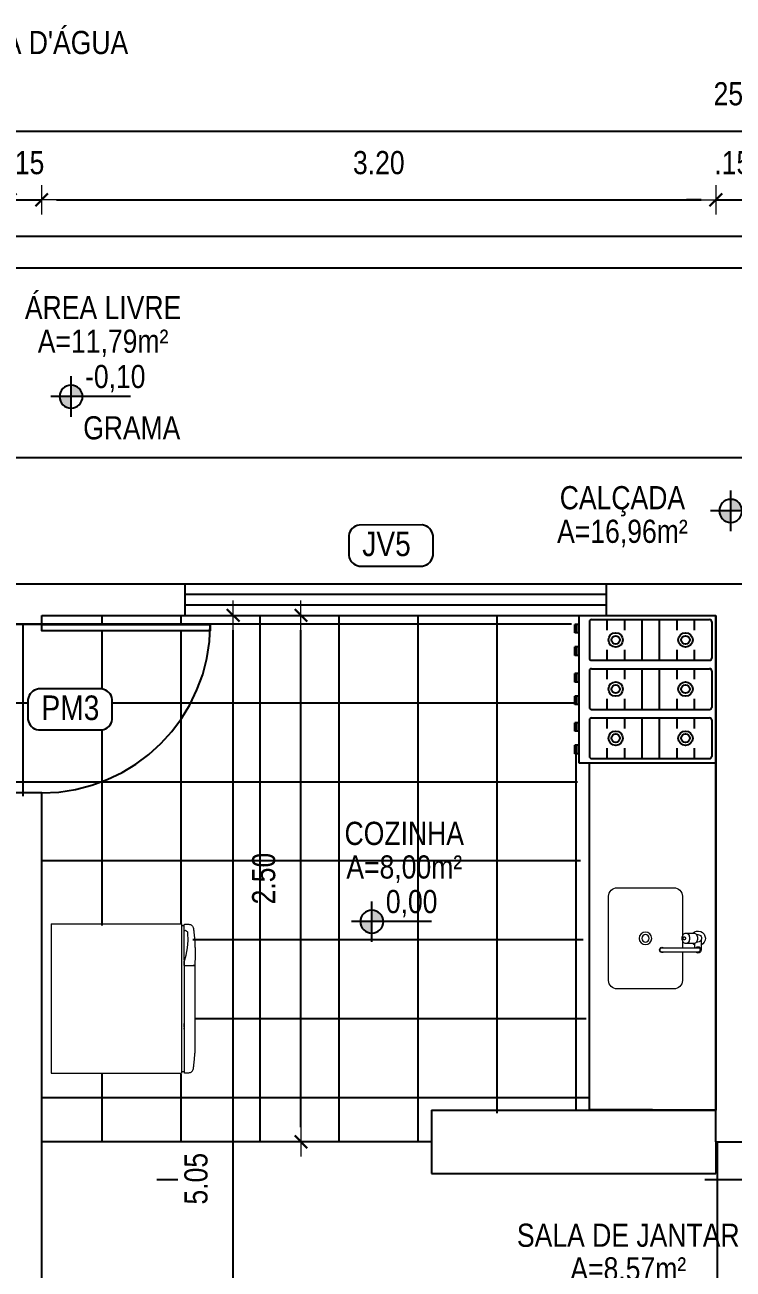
# Model space of a CAD drawing. Header units: millimetres. Extents: x -178 to 521, y -135 to 750.
# Drawn here: x -59.99 to -56.63, y 705.69 to 711.59 of the extents above; entities that cross this region are included whole.
import ezdxf
from ezdxf.enums import TextEntityAlignment as Align

# ---------------------------------------------------------------- set-up
doc = ezdxf.new("R2010")
doc.units = ezdxf.units.MM
doc.header["$LTSCALE"] = 20
doc.header["$MEASUREMENT"] = 0
doc.header["$PDSIZE"] = -5
for name, pattern in [('CONTINU', [0]), ('DASHDOT2', [0.5, 0.25, -0.125, 0, -0.125]), ('HIDDEN2', [0.1875, 0.125, -0.0625])]:
    doc.linetypes.add(name, pattern=pattern)
doc.layers.get('0').update_dxf_attribs({"linetype": 'CONTINUOUS'})
doc.layers.get('Defpoints').update_dxf_attribs({"linetype": 'CONTINUOUS'})
for name, color, linetype in [('a-pem-m', 6, 'CONTINUOUS'), ('AR-ALV', 5, 'CONTINUOUS'), ('COTA', 7, 'CONTINUOUS'), ('COZINHA', 6, 'CONTINUOUS'), ('DIVERSOS', 1, 'CONTINUOUS'), ('E-txt-g', 3, 'CONTINUOUS'), ('Layer1', 7, 'CONTINUOUS'), ('LAYER7', 4, 'CONTINUOUS')]:
    doc.layers.add(name, color=color, linetype=linetype)
for name, color, linetype, lineweight in [('E-Lay-9', 9, 'CONTINUOUS', 9), ('E-Pen-C', 4, 'CONTINUOUS', 15), ('E-Pen-G', 3, 'CONTINUOUS', 30), ('E-Txt-W', 7, 'CONTINUOUS', 20)]:
    doc.layers.add(name, color=color, linetype=linetype, lineweight=lineweight)
doc.styles.add('F2', font='ARIALN.TTF')
doc.styles.add('REG60', font='romans.shx', dxfattribs={"width": 0.8, "height": 0.15})
doc.styles.add('REG80', font='romans.shx', dxfattribs={"width": 0.8, "height": 0.2})
doc.dimstyles.new('DIMENSION-1', dxfattribs={"dimtxt": 0.11, "dimasz": 0.07, "dimexe": 1, "dimexo": 0, "dimgap": 0.12, "dimtad": 1, "dimzin": 7, "dimdsep": 46, "dimtxsty": 'F2', "dimblk1": 'TRACO', "dimblk2": 'TRACO', "dimsah": 1, "dimcen": 1, "dimse1": 1, "dimse2": 1, "dimclrd": 256, "dimclre": 256, "dimclrt": 6, "dimadec": 0, "dimazin": 0, "dimtfac": 1, "dimtix": 1, "dimtmove": 2, "dimatfit": 3, "dimldrblk": 'TRACO', "dimfxl": 1, "dimtolj": 1, "dimtzin": 0, "dimarcsym": 0})

# ---------------------------------------------------------------- blocks, each defined once
blk = doc.blocks.new('TXT-AMB75')
at = {"layer": 'E-txt-g', "style": 'REG80', "width": 0.8, "flags": 8}
blk.add_attdef('TXT', text='', height=0.2, dxfattribs=at).set_placement((0.0055, 0.2964), align=Align.CENTER)
at = {"layer": 'E-Txt-W', "style": 'REG60', "width": 0.8, "flags": 8}
blk.add_attdef('TXT', text='', height=0.15, dxfattribs=at).set_placement((0.0055, 0.0271), align=Align.CENTER)
blk = doc.blocks.new('TRACO')
at = {"layer": 'E-Pen-C'}
for p, q in [((0, 1), (0, -1)), ((-1, 0), (1, 0))]:
    blk.add_line(p, q, dxfattribs=at)
at = {"layer": 'E-Pen-G'}
blk.add_line((-0.424, -0.424), (0.424, 0.424), dxfattribs=at)
blk = doc.blocks.new('*D421')
at = {"linetype": 'Continuous', "lineweight": -2}
for p, q in [((-60.1321, 710.7629), (-60.2021, 710.7629)), ((-60.0621, 710.7629), (-59.9121, 710.7629)), ((-59.8421, 710.7629), (-59.7721, 710.7629))]:
    blk.add_line(p, q, dxfattribs=at)
at = {"layer": 'Defpoints', "color": 0, "linetype": 'Continuous'}
for p in [(-59.9121, 710.7629), (-60.0621, 708.94), (-59.9121, 708.79)]:
    blk.add_point(p, dxfattribs=at)
at = {"linetype": 'Continuous', "lineweight": -2, "xscale": 0.07, "yscale": 0.07, "zscale": 0.07}
blk.add_blockref('TRACO', (-60.0621, 710.7629), dxfattribs=at)
at = {"linetype": 'Continuous', "lineweight": -2, "xscale": 0.07, "yscale": 0.07, "zscale": 0.07, "rotation": 180}
blk.add_blockref('TRACO', (-59.9121, 710.7629), dxfattribs=at)
at = {"color": 6, "linetype": 'Continuous', "insert": (-59.9871, 710.939), "char_height": 0.11, "attachment_point": 5, "style": 'F2'}
blk.add_mtext('\\A1;.15', dxfattribs=at)
blk = doc.blocks.new('*D422')
at = {"linetype": 'Continuous', "lineweight": -2}
blk.add_line((-59.8421, 710.7629), (-56.7821, 710.7629), dxfattribs=at)
at = {"layer": 'Defpoints', "color": 0, "linetype": 'Continuous'}
for p in [(-56.7121, 710.7629), (-59.9121, 708.79), (-56.7121, 708.79)]:
    blk.add_point(p, dxfattribs=at)
at = {"linetype": 'Continuous', "lineweight": -2, "xscale": 0.07, "yscale": 0.07, "zscale": 0.07, "rotation": 180}
blk.add_blockref('TRACO', (-59.9121, 710.7629), dxfattribs=at)
at = {"linetype": 'Continuous', "lineweight": -2, "xscale": 0.07, "yscale": 0.07, "zscale": 0.07}
blk.add_blockref('TRACO', (-56.7121, 710.7629), dxfattribs=at)
at = {"color": 6, "linetype": 'Continuous', "insert": (-58.3121, 710.939), "char_height": 0.11, "attachment_point": 5, "style": 'F2'}
blk.add_mtext('\\A1;3.20', dxfattribs=at)
blk = doc.blocks.new('*D423')
at = {"linetype": 'Continuous', "lineweight": -2}
for p, q in [((-56.7821, 710.7629), (-56.8521, 710.7629)), ((-56.7121, 710.7629), (-56.5521, 710.7629)), ((-56.4821, 710.7629), (-56.4121, 710.7629))]:
    blk.add_line(p, q, dxfattribs=at)
at = {"layer": 'Defpoints', "color": 0, "linetype": 'Continuous'}
for p in [(-56.5521, 710.7629), (-56.7121, 708.79), (-56.5521, 708.79)]:
    blk.add_point(p, dxfattribs=at)
at = {"linetype": 'Continuous', "lineweight": -2, "xscale": 0.07, "yscale": 0.07, "zscale": 0.07}
blk.add_blockref('TRACO', (-56.7121, 710.7629), dxfattribs=at)
at = {"linetype": 'Continuous', "lineweight": -2, "xscale": 0.07, "yscale": 0.07, "zscale": 0.07, "rotation": 180}
blk.add_blockref('TRACO', (-56.5521, 710.7629), dxfattribs=at)
at = {"color": 6, "linetype": 'Continuous', "insert": (-56.6321, 710.939), "char_height": 0.11, "attachment_point": 5, "style": 'F2'}
blk.add_mtext('\\A1;.15', dxfattribs=at)
blk = doc.blocks.new('Fogão03_6')
at = {"layer": 'a-pem-m', "color": 8}
for p, q in [((-0.35, -0.65), (-0.35, 0)), ((-0.35, 0), (0.35, 0)), ((-0.35, 0), (0.35, 0)), ((-0.35, -0.65), (-0.35, 0)), ((-0.33, -0.59), (-0.33, -0.03)), ((-0.33, -0.59), (-0.33, -0.03)), ((-0.32, -0.02), (-0.1467, -0.02)), ((-0.32, -0.02), (-0.1467, -0.02)), ((-0.1367, -0.59), (-0.1367, -0.03)), ((-0.1367, -0.59), (-0.1367, -0.03)), ((-0.0967, -0.59), (-0.0967, -0.03)), ((-0.0967, -0.59), (-0.0967, -0.03)), ((-0.0867, -0.02), (0.0867, -0.02)), ((-0.0867, -0.02), (0.0867, -0.02)), ((0.0967, -0.59), (0.0967, -0.03)), ((0.0967, -0.59), (0.0967, -0.03)), ((0.1367, -0.59), (0.1367, -0.03)), ((0.1367, -0.59), (0.1367, -0.03)), ((0.1467, -0.02), (0.32, -0.02)), ((0.1467, -0.02), (0.32, -0.02)), ((0.33, -0.59), (0.33, -0.03)), ((0.33, -0.59), (0.33, -0.03)), ((0.35, -0.65), (0.35, 0)), ((0.35, -0.65), (0.35, 0)), ((-0.33, -0.1029), (-0.28, -0.1029)), ((-0.33, -0.1029), (-0.28, -0.1029)), ((-0.1867, -0.1029), (-0.1367, -0.1029)), ((-0.1867, -0.1029), (-0.1367, -0.1029)), ((-0.0967, -0.1029), (-0.0467, -0.1029)), ((-0.0967, -0.1029), (-0.0467, -0.1029)), ((0.0467, -0.1029), (0.0967, -0.1029)), ((0.0467, -0.1029), (0.0967, -0.1029)), ((0.1367, -0.1029), (0.1867, -0.1029)), ((0.1367, -0.1029), (0.1867, -0.1029)), ((0.28, -0.1029), (0.33, -0.1029)), ((0.28, -0.1029), (0.33, -0.1029)), ((-0.33, -0.1857), (-0.28, -0.1857)), ((-0.33, -0.1857), (-0.28, -0.1857)), ((-0.1867, -0.1857), (-0.1367, -0.1857)), ((-0.1867, -0.1857), (-0.1367, -0.1857)), ((-0.0967, -0.1857), (-0.0467, -0.1857)), ((-0.0967, -0.1857), (-0.0467, -0.1857)), ((0.0467, -0.1857), (0.0967, -0.1857)), ((0.0467, -0.1857), (0.0967, -0.1857)), ((0.1367, -0.1857), (0.1867, -0.1857)), ((0.1367, -0.1857), (0.1867, -0.1857)), ((0.28, -0.1857), (0.33, -0.1857)), ((0.28, -0.1857), (0.33, -0.1857)), ((-0.33, -0.2686), (-0.1367, -0.2686)), ((-0.33, -0.2686), (-0.1367, -0.2686)), ((-0.0967, -0.2686), (0.0967, -0.2686)), ((-0.0967, -0.2686), (0.0967, -0.2686)), ((0.1367, -0.2686), (0.33, -0.2686)), ((0.1367, -0.2686), (0.33, -0.2686)), ((-0.33, -0.3514), (-0.1367, -0.3514)), ((-0.33, -0.3514), (-0.1367, -0.3514)), ((-0.0967, -0.3514), (0.0967, -0.3514)), ((-0.0967, -0.3514), (0.0967, -0.3514)), ((0.1367, -0.3514), (0.33, -0.3514)), ((0.1367, -0.3514), (0.33, -0.3514)), ((-0.33, -0.4343), (-0.28, -0.4343)), ((-0.33, -0.4343), (-0.28, -0.4343)), ((-0.1867, -0.4343), (-0.1367, -0.4343)), ((-0.1867, -0.4343), (-0.1367, -0.4343)), ((-0.0967, -0.4343), (-0.0467, -0.4343)), ((-0.0967, -0.4343), (-0.0467, -0.4343)), ((0.0467, -0.4343), (0.0967, -0.4343)), ((0.0467, -0.4343), (0.0967, -0.4343)), ((0.1367, -0.4343), (0.1867, -0.4343)), ((0.1367, -0.4343), (0.1867, -0.4343)), ((0.28, -0.4343), (0.33, -0.4343)), ((0.28, -0.4343), (0.33, -0.4343)), ((-0.33, -0.5171), (-0.28, -0.5171)), ((-0.33, -0.5171), (-0.28, -0.5171)), ((-0.1867, -0.5171), (-0.1367, -0.5171)), ((-0.1867, -0.5171), (-0.1367, -0.5171)), ((-0.0967, -0.5171), (-0.0467, -0.5171)), ((-0.0967, -0.5171), (-0.0467, -0.5171)), ((0.0467, -0.5171), (0.0967, -0.5171)), ((0.0467, -0.5171), (0.0967, -0.5171)), ((0.1367, -0.5171), (0.1867, -0.5171)), ((0.1367, -0.5171), (0.1867, -0.5171)), ((0.28, -0.5171), (0.33, -0.5171)), ((0.28, -0.5171), (0.33, -0.5171)), ((-0.32, -0.6), (-0.1467, -0.6)), ((-0.32, -0.6), (-0.1467, -0.6)), ((-0.0867, -0.6), (0.0867, -0.6)), ((-0.0867, -0.6), (0.0867, -0.6)), ((0.1467, -0.6), (0.32, -0.6)), ((0.1467, -0.6), (0.32, -0.6)), ((-0.35, -0.65), (0.35, -0.65)), ((-0.35, -0.65), (0.35, -0.65)), ((-0.3068, -0.65), (-0.3068, -0.67)), ((-0.3068, -0.65), (-0.3068, -0.67)), ((-0.2669, -0.66), (-0.3068, -0.66)), ((-0.2669, -0.66), (-0.3068, -0.66)), ((-0.2669, -0.67), (-0.3068, -0.67)), ((-0.2669, -0.67), (-0.3068, -0.67)), ((-0.2669, -0.65), (-0.2669, -0.67)), ((-0.2669, -0.65), (-0.2669, -0.67)), ((-0.1998, -0.65), (-0.1998, -0.67)), ((-0.1998, -0.65), (-0.1998, -0.67)), ((-0.1599, -0.66), (-0.1998, -0.66)), ((-0.1599, -0.66), (-0.1998, -0.66)), ((-0.1599, -0.67), (-0.1998, -0.67)), ((-0.1599, -0.67), (-0.1998, -0.67)), ((-0.1599, -0.65), (-0.1599, -0.67)), ((-0.1599, -0.65), (-0.1599, -0.67)), ((-0.0734, -0.65), (-0.0734, -0.67)), ((-0.0734, -0.65), (-0.0734, -0.67)), ((-0.0335, -0.66), (-0.0734, -0.66)), ((-0.0335, -0.66), (-0.0734, -0.66)), ((-0.0335, -0.67), (-0.0734, -0.67)), ((-0.0335, -0.67), (-0.0734, -0.67)), ((-0.0335, -0.65), (-0.0335, -0.67)), ((-0.0335, -0.65), (-0.0335, -0.67)), ((0.0335, -0.65), (0.0335, -0.67)), ((0.0335, -0.65), (0.0335, -0.67)), ((0.0734, -0.66), (0.0335, -0.66)), ((0.0734, -0.66), (0.0335, -0.66)), ((0.0734, -0.67), (0.0335, -0.67)), ((0.0734, -0.67), (0.0335, -0.67)), ((0.0734, -0.65), (0.0734, -0.67)), ((0.0734, -0.65), (0.0734, -0.67)), ((0.1599, -0.65), (0.1599, -0.67)), ((0.1599, -0.65), (0.1599, -0.67)), ((0.1998, -0.66), (0.1599, -0.66)), ((0.1998, -0.66), (0.1599, -0.66)), ((0.1998, -0.67), (0.1599, -0.67)), ((0.1998, -0.67), (0.1599, -0.67)), ((0.1998, -0.65), (0.1998, -0.67)), ((0.1998, -0.65), (0.1998, -0.67)), ((0.2669, -0.65), (0.2669, -0.67)), ((0.2669, -0.65), (0.2669, -0.67)), ((0.3067, -0.66), (0.2669, -0.66)), ((0.3067, -0.66), (0.2669, -0.66)), ((0.3067, -0.67), (0.2669, -0.67)), ((0.3067, -0.67), (0.2669, -0.67)), ((0.3067, -0.65), (0.3067, -0.67)), ((0.3067, -0.65), (0.3067, -0.67))]:
    blk.add_line(p, q, dxfattribs=at)
for centre, radius in [((-0.2333, -0.1443), 0.0341), ((-0.2333, -0.1443), 0.0341), ((0, -0.1443), 0.0341), ((0, -0.1443), 0.0341), ((0.2333, -0.1443), 0.0341), ((0.2333, -0.1443), 0.0341), ((-0.2333, -0.1443), 0.02), ((-0.2333, -0.1443), 0.02), ((0, -0.1443), 0.02), ((0, -0.1443), 0.02), ((0.2333, -0.1443), 0.02), ((0.2333, -0.1443), 0.02), ((-0.2333, -0.4757), 0.0341), ((-0.2333, -0.4757), 0.0341), ((-0.2333, -0.4757), 0.02), ((-0.2333, -0.4757), 0.02), ((0, -0.4757), 0.0341), ((0, -0.4757), 0.0341), ((0, -0.4757), 0.02), ((0, -0.4757), 0.02), ((0.2333, -0.4757), 0.0341), ((0.2333, -0.4757), 0.0341), ((0.2333, -0.4757), 0.02), ((0.2333, -0.4757), 0.02)]:
    blk.add_circle(centre, radius, dxfattribs=at)
for centre, start, end in [((-0.32, -0.03), 89.99946, 179.99964), ((-0.32, -0.03), 89.99946, 179.99964), ((-0.1467, -0.03), 359.99964, 89.99946), ((-0.1467, -0.03), 359.99964, 89.99946), ((-0.0867, -0.03), 89.99946, 179.99964), ((-0.0867, -0.03), 89.99946, 179.99964), ((0.0867, -0.03), 359.99964, 89.99946), ((0.0867, -0.03), 359.99964, 89.99946), ((0.1467, -0.03), 89.99946, 179.99964), ((0.1467, -0.03), 89.99946, 179.99964), ((0.32, -0.03), 359.99964, 89.99946), ((0.32, -0.03), 359.99964, 89.99946), ((-0.32, -0.59), 179.99964, 269.99946), ((-0.32, -0.59), 179.99964, 269.99946), ((-0.1467, -0.59), 269.99946, 359.99964), ((-0.1467, -0.59), 269.99946, 359.99964), ((-0.0867, -0.59), 179.99964, 269.99946), ((-0.0867, -0.59), 179.99964, 269.99946), ((0.0867, -0.59), 269.99946, 359.99964), ((0.0867, -0.59), 269.99946, 359.99964), ((0.1467, -0.59), 179.99964, 269.99946), ((0.1467, -0.59), 179.99964, 269.99946), ((0.32, -0.59), 269.99946, 359.99964), ((0.32, -0.59), 269.99946, 359.99964)]:
    blk.add_arc(centre, 0.01, start, end, dxfattribs=at)
blk = doc.blocks.new('Gelad-vs')
at = {"layer": 'E-Lay-9', "color": 8}
blk.add_line((-0.1988, 0.6175), (-0.1988, 0.6198), dxfattribs=at)
for points in [[(-0.7073, 0.5912), (-0.7069, 0.5951), (-0.7057, 0.5989), (-0.7042, 0.6024), (-0.7015, 0.6059), (-0.6984, 0.609), (-0.6949, 0.6109), (-0.6914, 0.6125), (-0.6876, 0.6136)], [(-0.7073, 0.5715), (-0.7073, 0.5912)], [(-0.6876, 0.6136), (-0.6841, 0.614), (-0.6806, 0.6144), (-0.6767, 0.6148), (-0.6733, 0.6152), (-0.6694, 0.6156), (-0.6659, 0.6159), (-0.662, 0.6163), (-0.6586, 0.6167), (-0.6551, 0.6171), (-0.6512, 0.6175), (-0.6477, 0.6179), (-0.6439, 0.6179), (-0.64, 0.6183), (-0.6365, 0.6186), (-0.6327, 0.619), (-0.6292, 0.6194), (-0.6257, 0.6194), (-0.6218, 0.6198), (-0.6183, 0.6198), (-0.6145, 0.6202)], [(-0.1988, 0.6198), (-0.6145, 0.6202)], [(-0.0027, 0.5715), (-0.0027, 0.5912), (-0.0031, 0.5951), (-0.0039, 0.5989), (-0.0058, 0.6024), (-0.0085, 0.6059), (-0.0112, 0.609), (-0.0147, 0.6109), (-0.0186, 0.6125), (-0.0224, 0.6136), (-0.0259, 0.614), (-0.0294, 0.6144), (-0.0333, 0.6148), (-0.0367, 0.6152), (-0.0406, 0.6156), (-0.0441, 0.6159), (-0.0476, 0.6163), (-0.0514, 0.6167), (-0.0549, 0.6171), (-0.0588, 0.6175), (-0.0623, 0.6179), (-0.0661, 0.6179), (-0.0696, 0.6183), (-0.0735, 0.6186), (-0.077, 0.619), (-0.0808, 0.6194), (-0.0843, 0.6194), (-0.0882, 0.6198), (-0.0917, 0.6198), (-0.0955, 0.6202), (-0.099, 0.6202), (-0.1029, 0.6206), (-0.1063, 0.6206), (-0.1102, 0.6206), (-0.1137, 0.621), (-0.1176, 0.621), (-0.121, 0.621), (-0.1249, 0.6214), (-0.1284, 0.6214), (-0.1323, 0.6214), (-0.1357, 0.6214), (-0.1396, 0.6214), (-0.1431, 0.6214), (-0.147, 0.6214), (-0.1504, 0.6214), (-0.1543, 0.6214), (-0.1578, 0.6214), (-0.1617, 0.6214), (-0.1651, 0.621), (-0.169, 0.621), (-0.1725, 0.621), (-0.1763, 0.6206), (-0.1798, 0.6206), (-0.1837, 0.6206), (-0.1872, 0.6202), (-0.1907, 0.6202), (-0.1945, 0.6198), (-0.1988, 0.6198)], [(-0.1988, 0.6159), (-0.1988, 0.6186)], [(-0.1988, 0.5695), (-0.1988, 0.6186), (-0.1988, 0.614)], [(-0.1988, 0.6175), (-0.1988, 0.6179)], [(-0.1988, 0.6167), (-0.1988, 0.6171)], [(-0.1988, 0.6159), (-0.1988, 0.6156), (-0.1988, 0.6156), (-0.1988, 0.6156), (-0.1988, 0.6156), (-0.1988, 0.6152), (-0.1988, 0.6152), (-0.1988, 0.6148), (-0.1988, 0.6148), (-0.1988, 0.6148), (-0.1988, 0.6144), (-0.1988, 0.614), (-0.1988, 0.6136), (-0.1988, 0.6136), (-0.1988, 0.6132), (-0.1988, 0.6128)], [(-0.1988, 0.6156), (-0.1988, 0.6159)], [(-0.1988, 0.6148), (-0.1988, 0.6156)], [(-0.1988, 0.614), (-0.1988, 0.6144)], [(-0.1988, 0.5695), (-0.1988, 0.614)], [(-0.1988, 0.6128), (-0.1988, 0.6128), (-0.1988, 0.6132)], [(-0.1988, 0.5707), (-0.1988, 0.6128)], [(-0.1988, 0.5695), (-0.71, 0.5695)], [(-0.71, -0.0613), (-0.71, 0.5572)], [(0, 0.5572), (-0.71, 0.5572)], [(-0.7073, 0.5711), (-0.7073, 0.5711), (-0.7073, 0.5711), (-0.7073, 0.5711), (-0.7073, 0.5711), (-0.7073, 0.5711), (-0.7073, 0.5711), (-0.7073, 0.5707), (-0.7069, 0.5699), (-0.7061, 0.5695), (-0.7057, 0.5695), (-0.7057, 0.5695), (-0.7057, 0.5695), (-0.7057, 0.5695), (-0.7057, 0.5695), (-0.7057, 0.5695)], [(-0.5012, 0.5695), (-0.7054, 0.5695)], [(-0.7015, 0.5572), (-0.7015, 0.5695)], [(-0.6791, 0.5695), (-0.6791, 0.5695), (-0.6791, 0.5695), (-0.6791, 0.5695), (-0.6791, 0.5695), (-0.6791, 0.5695), (-0.6791, 0.5695)], [(-0.5012, 0.5695), (-0.5, 0.5695), (-0.4989, 0.5695), (-0.4973, 0.5695), (-0.4969, 0.5695), (-0.4962, 0.5695)], [(-0.4989, 0.5695), (-0.5, 0.5695)], [(-0.4962, 0.5695), (-0.4962, 0.5695)], [(-0.4904, 0.5695), (-0.4904, 0.5695), (-0.4907, 0.5695), (-0.4907, 0.5695), (-0.4915, 0.5695), (-0.4919, 0.5695), (-0.4923, 0.5695), (-0.4927, 0.5695), (-0.4934, 0.5695), (-0.4942, 0.5695), (-0.495, 0.5695), (-0.4958, 0.5695), (-0.4962, 0.5695)], [(-0.4962, 0.5695), (-0.4962, 0.5695)], [(-0.4904, 0.5695), (-0.4737, 0.5695)], [(-0.4745, 0.5695), (-0.4904, 0.5695), (-0.4904, 0.5695), (-0.4904, 0.5695), (-0.4904, 0.5695), (-0.4904, 0.5695)], [(-0.2289, 0.5695), (-0.2289, 0.5695), (-0.2289, 0.5695), (-0.2289, 0.5695), (-0.2289, 0.5695), (-0.2289, 0.5695), (-0.2289, 0.5695), (-0.2289, 0.5695), (-0.2289, 0.5695), (-0.2289, 0.5695), (-0.2289, 0.5695), (-0.2289, 0.5695), (-0.2289, 0.5695), (-0.2289, 0.5695), (-0.2289, 0.5695), (-0.2289, 0.5695), (-0.2289, 0.5695), (-0.2289, 0.5695), (-0.2289, 0.5695), (-0.2289, 0.5695), (-0.2289, 0.5695)], [(-0.1988, 0.5722), (-0.1988, 0.5715)], [(-0.1988, 0.5695), (-0.1988, 0.5695), (-0.1988, 0.5695), (-0.1988, 0.5695), (-0.1988, 0.5707)], [(-0.1988, 0.5695), (-0.1988, 0.5707)], [(-0.1821, 0.5695), (-0.1988, 0.5695)], [(-0.198, 0.5695), (-0.198, 0.5695), (-0.198, 0.5695), (-0.198, 0.5695), (-0.198, 0.5695), (-0.198, 0.5695), (-0.198, 0.5695), (-0.198, 0.5695), (-0.198, 0.5695), (-0.198, 0.5695), (-0.198, 0.5695), (-0.198, 0.5695), (-0.198, 0.5695)], [(-0.198, 0.5695), (-0.1821, 0.5695), (-0.1821, 0.5695), (-0.1821, 0.5695), (-0.1821, 0.5695), (-0.1821, 0.5695)], [(-0.1821, 0.5695), (-0.1489, 0.5796), (-0.1149, 0.5858), (-0.0801, 0.5885), (-0.0456, 0.5873)], [(-0.1821, 0.5695), (-0.1818, 0.5695), (-0.1818, 0.5695), (-0.1814, 0.5695), (-0.181, 0.5695), (-0.1806, 0.5695), (-0.1802, 0.5695), (-0.1798, 0.5695), (-0.1791, 0.5695), (-0.1783, 0.5695), (-0.1775, 0.5695), (-0.1763, 0.5695), (-0.1763, 0.5695)], [(-0.1763, 0.5695), (-0.1763, 0.5695)], [(-0.1763, 0.5695), (-0.1763, 0.5695)], [(-0.1709, 0.5695), (-0.1725, 0.5695), (-0.1736, 0.5695), (-0.1752, 0.5695), (-0.1756, 0.5695), (-0.1763, 0.5695)], [(-0.1736, 0.5695), (-0.1725, 0.5695)], [(-0.1709, 0.5695), (-0.0046, 0.5695)], [(-0.0456, 0.5873), (-0.0433, 0.5869), (-0.0406, 0.5862), (-0.0383, 0.5846), (-0.0364, 0.5827), (-0.0348, 0.5808), (-0.0336, 0.5784), (-0.0329, 0.5757), (-0.0329, 0.5734)], [(-0.0329, 0.5715), (-0.0329, 0.5734)], [(-0.0329, 0.5715), (-0.0329, 0.5711), (-0.0325, 0.5711), (-0.0325, 0.5707), (-0.0325, 0.5707), (-0.0321, 0.5703), (-0.0321, 0.5703), (-0.0321, 0.5699), (-0.0317, 0.5699), (-0.0313, 0.5695), (-0.0313, 0.5695), (-0.0309, 0.5695), (-0.0309, 0.5695)], [(-0.0309, 0.5695), (-0.0309, 0.5695), (-0.0309, 0.5695), (-0.0309, 0.5695), (-0.0309, 0.5695), (-0.0309, 0.5695), (-0.0309, 0.5695), (-0.0309, 0.5695), (-0.0309, 0.5695)], [(-0.0085, 0.5572), (-0.0085, 0.5695)], [(-0.0046, 0.5695), (-0.0046, 0.5695), (-0.0046, 0.5695), (-0.0046, 0.5695), (-0.0046, 0.5695), (-0.0046, 0.5695), (-0.0046, 0.5695), (-0.0039, 0.5695), (-0.0035, 0.5699), (-0.0031, 0.5707), (-0.0031, 0.5711), (-0.0031, 0.5711), (-0.0031, 0.5711), (-0.0031, 0.5711), (-0.0031, 0.5711), (-0.0031, 0.5715)], [(0, -0.0613), (0, 0.5572)], [(0, -0.0613), (-0.71, -0.0613)]]:
    blk.add_lwpolyline(points, dxfattribs=at)
blk = doc.blocks.new('*D427')
at = {"linetype": 'Continuous', "lineweight": -2}
blk.add_line((-70.1454, 711.0898), (-45.2854, 711.0898), dxfattribs=at)
at = {"layer": 'Defpoints', "color": 0, "linetype": 'Continuous'}
for p in [(-45.2154, 711.0898), (-70.2154, 710.59), (-45.2154, 710.59)]:
    blk.add_point(p, dxfattribs=at)
at = {"linetype": 'Continuous', "lineweight": -2, "xscale": 0.07, "yscale": 0.07, "zscale": 0.07, "rotation": 180}
blk.add_blockref('TRACO', (-70.2154, 711.0898), dxfattribs=at)
at = {"linetype": 'Continuous', "lineweight": -2, "xscale": 0.07, "yscale": 0.07, "zscale": 0.07}
blk.add_blockref('TRACO', (-45.2154, 711.0898), dxfattribs=at)
at = {"color": 6, "linetype": 'Continuous', "insert": (-56.5654, 711.266), "char_height": 0.11, "attachment_point": 5, "style": 'F2'}
blk.add_mtext('\\A1;25.00', dxfattribs=at)
blk = doc.blocks.new('NIVEL')
at = {"layer": 'DIVERSOS'}
h = blk.add_hatch(color=7, dxfattribs=at)
h.paths.add_polyline_path([(0, 0.137, 0.414214), (-0.137, 0), (0, 0)])
h.paths.add_polyline_path([(0, 0), (0, -0.137, 0.414214), (0.137, 0)])
at = {"layer": 'DIVERSOS', "color": 7}
for p, q in [((0, 0.242), (0, -0.242)), ((0.709, 0), (-0.242, 0))]:
    blk.add_line(p, q, dxfattribs=at)
blk.add_circle((0, 0), 0.137, dxfattribs=at)
blk = doc.blocks.new('Cuba coz')
at = {"color": 8}
blk.add_line((7.5, -4.5), (7.5, -2.41), dxfattribs=at)
for points in [[(13.41, -6.5), (13.41, -20, 0.414214), (17.41, -24), (44.41, -24, 0.414214), (48.41, -20), (48.41, 20, 0.414214), (44.41, 24), (17.41, 24, 0.414214), (13.41, 20), (13.41, 0.74)], [(6.7, 1.75), (6, 1.75, 0.546464), (4.41, -0.73, -0.10784), (4.5, -1.15), (4.5, -5.5)], [(11.72, 2.5), (7.96, 2.5, 0.133256), (7.32, 2.33, 0.106756), (6.71, 1.77, 0.082828), (6.34, 0.99, 0.071352), (6.19, 0, 0.071352), (6.34, -0.99, 0.082828), (6.71, -1.77, 0.106756), (7.32, -2.33, 0.133256), (7.96, -2.5), (11.72, -2.5)], [(4.41, -0.73, 0.293273), (6, -1.75), (6.7, -1.75)], [(13.41, -1), (13.41, -4.5, 0.414214)]]:
    blk.add_lwpolyline(points, format="xyb", dxfattribs=at)
for points in [[(11.72, -2.5, 0.133256), (12.36, -2.33, 0.106756), (12.97, -1.77, 0.082828), (13.35, -0.99, 0.071352), (13.49, 0, 0.071352), (13.35, 0.99, 0.082828), (12.97, 1.77, 0.106756), (12.36, 2.33, 0.133256), (11.72, 2.5, 0.133256), (11.08, 2.33, 0.106756), (10.47, 1.77, 0.082828), (10.1, 0.99, 0.071352), (9.95, 0, 0.071352), (10.1, -0.99, 0.082828), (10.47, -1.77, 0.106756), (11.08, -2.33, 0.133256)], [(12.47, 0.75, 0.133256), (12.28, 0.7, 0.106756), (12.1, 0.53, 0.082828), (11.98, 0.3, 0.071352), (11.94, 0, 0.071352), (11.98, -0.3, 0.082828), (12.1, -0.53, 0.106756), (12.28, -0.7, 0.133256), (12.47, -0.75, 0.133256), (12.66, -0.7, 0.106756), (12.85, -0.53, 0.082828), (12.96, -0.3, 0.071352), (13, 0, 0.071352), (12.96, 0.3, 0.082828), (12.85, 0.53, 0.106756), (12.66, 0.7, 0.133256)], [(6, -6.5), (23, -6.5, 1), (23, -4.5), (6, -4.5, 1)]]:
    blk.add_lwpolyline(points, format="xyb", close=True, dxfattribs=at)
for radius in [3, 1.75]:
    blk.add_circle((30.91, 0), radius, dxfattribs=at)
for centre, radius, start, end in [((6, 0), 3.5, 45.58469, 244.62307), ((6, -5.5), 1.5, 41.81031, 318.18969), ((6, 0), 3.5, 295.37693, 314.41531), ((23, -5.5), 1.25, 233.1301, 126.8699)]:
    blk.add_arc(centre, radius, start, end, dxfattribs=at)
blk = doc.blocks.new('*D383')
at = {"linetype": 'Continuous', "lineweight": -2}
blk.add_line((-59.0031, 703.81), (-59.0031, 708.72), dxfattribs=at)
at = {"layer": 'Defpoints', "color": 0, "linetype": 'Continuous'}
for p in [(-59.5657, 708.79), (-59.0031, 708.79), (-59.5657, 703.74)]:
    blk.add_point(p, dxfattribs=at)
at = {"linetype": 'Continuous', "lineweight": -2, "xscale": 0.07, "yscale": 0.07, "zscale": 0.07}
for p, rotation in [((-59.0031, 708.79), 90), ((-59.0031, 703.74), 270)]:
    blk.add_blockref('TRACO', p, dxfattribs=dict(at, rotation=rotation))
at = {"color": 6, "linetype": 'Continuous', "insert": (-59.1793, 706.115), "char_height": 0.11, "attachment_point": 5, "rotation": 90, "style": 'F2'}
blk.add_mtext('\\A1;5.05', dxfattribs=at)
blk = doc.blocks.new('*D463')
at = {"linetype": 'Continuous', "lineweight": -2}
blk.add_line((-58.6817, 706.36), (-58.6817, 708.72), dxfattribs=at)
at = {"layer": 'Defpoints', "color": 0, "linetype": 'Continuous'}
for p in [(-58.6817, 708.79), (-58.0621, 708.79), (-58.0621, 706.29)]:
    blk.add_point(p, dxfattribs=at)
at = {"linetype": 'Continuous', "lineweight": -2, "xscale": 0.07, "yscale": 0.07, "zscale": 0.07}
for p, rotation in [((-58.6817, 708.79), 90), ((-58.6817, 706.29), 270)]:
    blk.add_blockref('TRACO', p, dxfattribs=dict(at, rotation=rotation))
at = {"color": 6, "linetype": 'Continuous', "insert": (-58.8579, 707.54), "char_height": 0.11, "attachment_point": 5, "rotation": 90, "style": 'F2'}
blk.add_mtext('\\A1;2.50', dxfattribs=at)

msp = doc.modelspace()

# ---------------------------------------------------------------- hatches: boundary and pattern name
h = msp.add_hatch()
h.set_pattern_fill('ANSI37,_O', color=8, scale=3, angle=45)
h.set_pattern_definition([(90, (0, 0), (-0.375, 6e-17), []), (180, (0, 0), (-6e-17, -0.375), [])])
h.paths.add_polyline_path([(-59.9121, 708.7471), (-59.1121, 708.7471), (-59.1121, 708.7171), (-59.9121, 708.7171)], flags=16)
edge = h.paths.add_edge_path(flags=16)
edge.add_arc((-59.6357, 708.3822), 0.0592, 8.33262, 81.66738)
edge.add_line((-59.6272, 708.4408), (-59.9274, 708.4405))
edge.add_arc((-59.9192, 708.3822), 0.0589, 98.0319, 171.60093)
edge.add_line((-59.9775, 708.3908), (-59.9775, 708.2961))
edge.add_arc((-59.9185, 708.3047), 0.0595, 188.25848, 261.3882)
edge.add_line((-59.9275, 708.2458), (-59.6272, 708.2461))
edge.add_arc((-59.6357, 708.3047), 0.0592, 278.33262, 351.66738)
edge.add_line((-59.5772, 708.2961), (-59.5772, 708.3908))
edge = h.paths.add_edge_path(flags=16)
edge.add_line((-58.0623, 707.3356), (-58.4415, 707.3356))
edge = h.paths.add_edge_path(flags=16)
edge.add_arc((-58.3451, 707.3356), 0.0548, 0, 360)
edge = h.paths.add_edge_path(flags=16)
edge.add_line((-58.3451, 707.2393), (-58.3451, 707.432))
h.paths.add_polyline_path([(-58.5032, 707.6695), (-57.8791, 707.6695), (-57.8791, 707.8402), (-58.5032, 707.8402)], flags=24)
h.paths.add_polyline_path([(-58.4992, 707.4855), (-57.8831, 707.4855), (-57.8831, 707.6838), (-58.4992, 707.6838)], flags=24)
edge = h.paths.add_edge_path()
edge.add_line((-60.0621, 708.7471), (-60.0621, 707.9193))
edge.add_line((-60.0621, 707.9193), (-59.9121, 707.9471))
edge.add_line((-59.9121, 707.9471), (-59.9121, 707.3146))
edge.add_line((-59.9121, 707.3146), (-59.2141, 707.3231))
edge.add_line((-59.2141, 707.3231), (-59.1843, 707.2083))
edge.add_line((-59.1843, 707.2083), (-59.1853, 706.9873))
edge.add_line((-59.1853, 706.9873), (-59.1851, 706.7803))
edge.add_line((-59.1851, 706.7803), (-59.1874, 706.68))
edge.add_line((-59.1874, 706.68), (-59.2214, 706.6119))
edge.add_line((-59.2214, 706.6119), (-59.9121, 706.6119))
edge.add_line((-59.9121, 706.6119), (-59.9121, 706.2936))
edge.add_line((-59.9121, 706.2936), (-58.0621, 706.29))
edge.add_line((-58.0621, 706.29), (-58.0621, 706.4145))
edge.add_line((-58.0621, 706.4145), (-57.3121, 706.4436))
edge.add_line((-57.3121, 706.4436), (-57.3983, 708.79))
edge.add_line((-57.3983, 708.79), (-59.9121, 708.79))
edge.add_line((-59.9121, 708.79), (-59.9121, 708.7536))
edge.add_line((-59.9121, 708.7536), (-60.0621, 708.7536))
edge.add_line((-60.0621, 708.7536), (-60.0621, 707.9193))
h.paths.add_polyline_path([(-58.3114, 707.3217), (-58.0008, 707.3217), (-58.0008, 707.5195), (-58.3114, 707.5195)], flags=24)

# ---------------------------------------------------------------- linework, layer by layer
at = {"color": 5, "linetype": 'Continuous'}
for p, q in [((-70.2154, 710.59), (-45.2154, 710.59)), ((-70.0654, 710.44), (-45.3654, 710.44)), ((-60.0621, 708.94), (-55.8038, 708.94)), ((-59.9121, 708.79), (-56.7121, 708.79)), ((-59.9121, 708.7171), (-59.9121, 708.79)), ((-57.8599, 708.79), (-56.7121, 708.79)), ((-56.7121, 706.29), (-56.7121, 708.79)), ((-59.9121, 708.7471), (-60.0621, 708.7471)), ((-59.9121, 707.9471), (-60.0621, 707.9471)), ((-59.9121, 704.64), (-59.9121, 707.9471)), ((-56.7121, 706.29), (-56.5521, 706.29))]:
    msp.add_line(p, q, dxfattribs=at)
at = {"color": 8, "linetype": 'CONTINU'}
msp.add_lwpolyline([(-57.3121, 706.4436), (-57.3121, 708.09), (-56.7121, 708.09), (-56.7121, 706.44)], close=True, dxfattribs=at)
at = {"layer": 'AR-ALV', "color": 2, "linetype": 'DASHDOT2'}
msp.add_line((-41.6653, 706.1104), (-71.0994, 706.1104), dxfattribs=at)
at = {"layer": 'COTA', "color": 8, "linetype": 'Continuous'}
for p, q in [((-65.4108, 709.54), (-52.3054, 709.54)), ((-58.0621, 706.29), (-59.9121, 706.29))]:
    msp.add_line(p, q, dxfattribs=at)
at = {"layer": 'COTA', "color": 7, "linetype": 'HIDDEN2'}
for p, q in [((-59.2306, 708.79), (-59.2306, 708.94)), ((-57.2306, 708.79), (-57.2306, 708.94)), ((-59.2306, 708.89), (-57.2306, 708.89)), ((-59.2306, 708.84), (-57.2306, 708.84))]:
    msp.add_line(p, q, dxfattribs=at)
at = {"layer": 'COTA', "color": 6, "linetype": 'Continuous'}
for p, q in [((-58.0621, 706.44), (-56.7121, 706.44)), ((-58.0621, 706.44), (-58.0621, 706.14)), ((-56.7121, 706.29), (-56.7121, 706.14)), ((-58.0621, 706.14), (-56.7121, 706.14))]:
    msp.add_line(p, q, dxfattribs=at)
at = {"layer": 'COTA', "color": 8, "linetype": 'DASHDOT2'}
msp.add_line((-56.7054, 706.29), (-56.7054, 703.74), dxfattribs=at)
at = {"layer": 'COTA', "color": 4, "linetype": 'Continuous'}
for points in [[(-58.0546, 709.1691, 0.331371), (-58.1046, 709.2191), (-58.4049, 709.2188, 0.332506), (-58.4549, 709.1691), (-58.4549, 709.0744, 0.330378), (-58.4049, 709.0241), (-58.1046, 709.0244, 0.331371), (-58.0546, 709.0744)], [(-59.5772, 708.3908, 0.331371), (-59.6272, 708.4408), (-59.9274, 708.4405, 0.332506), (-59.9775, 708.3908), (-59.9775, 708.2961, 0.330378), (-59.9275, 708.2458), (-59.6272, 708.2461, 0.331371), (-59.5772, 708.2961)]]:
    msp.add_lwpolyline(points, format="xyb", close=True, dxfattribs=at)
at = {"layer": 'COTA', "color": 7, "linetype": 'Continuous'}
msp.add_lwpolyline([(-59.9121, 708.7471), (-59.1121, 708.7471), (-59.1121, 708.7171), (-59.9121, 708.7171)], close=True, dxfattribs=at)
at = {"layer": 'COTA', "color": 8, "linetype": 'HIDDEN2'}
msp.add_arc((-59.9121, 708.7471), 0.8, 270, 0, dxfattribs=at)

# ---------------------------------------------------------------- block references
ref = msp.add_blockref('TXT-AMB75', (-59.6247, 709.9804), dxfattribs=dict(xscale=0.7290000000000001, yscale=0.7290000000000001, zscale=0.7290000000000001))
ref.add_attrib('TXT', 'ÁREA LIVRE', dxfattribs={"layer": 'E-txt-g', "color": 2, "height": 0.11, "style": 'F2'}).set_placement((-59.6207, 710.1965), align=Align.CENTER)
ref.add_attrib('TXT', 'A=11,79m²', dxfattribs={"layer": 'E-Txt-W', "height": 0.11, "style": 'F2'}).set_placement((-59.6207, 710.037), align=Align.CENTER)
ref = msp.add_blockref('TXT-AMB75', (-57.1598, 709.0776), dxfattribs=dict(xscale=0.7290000000000001, yscale=0.7290000000000001, zscale=0.7290000000000001))
ref.add_attrib('TXT', 'CALÇADA', dxfattribs={"layer": 'E-txt-g', "color": 2, "height": 0.11, "style": 'F2'}).set_placement((-57.1558, 709.2937), align=Align.CENTER)
ref.add_attrib('TXT', 'A=16,96m²', dxfattribs={"layer": 'E-Txt-W', "height": 0.11, "style": 'F2'}).set_placement((-57.1558, 709.1342), align=Align.CENTER)
ref = msp.add_blockref('TXT-AMB75', (-58.1951, 707.4837), dxfattribs=dict(xscale=0.7290000000000001, yscale=0.7290000000000001, zscale=0.7290000000000001))
ref.add_attrib('TXT', 'COZINHA', dxfattribs={"layer": 'E-txt-g', "color": 2, "height": 0.11, "style": 'F2'}).set_placement((-58.1912, 707.6998), align=Align.CENTER)
ref.add_attrib('TXT', 'A=8,00m²', dxfattribs={"layer": 'E-Txt-W', "height": 0.11, "style": 'F2'}).set_placement((-58.1912, 707.5403), align=Align.CENTER)
ref = msp.add_blockref('TXT-AMB75', (-57.132, 705.5756), dxfattribs=dict(xscale=0.7290000000000001, yscale=0.7290000000000001, zscale=0.7290000000000001))
ref.add_attrib('TXT', 'SALA DE JANTAR', dxfattribs={"layer": 'E-txt-g', "color": 2, "height": 0.11, "style": 'F2'}).set_placement((-57.128, 705.7917), align=Align.CENTER)
ref.add_attrib('TXT', 'A=8,57m²', dxfattribs={"layer": 'E-Txt-W', "height": 0.11, "style": 'F2'}).set_placement((-57.128, 705.6322), align=Align.CENTER)
at = {"layer": 'COZINHA', "linetype": 'Continuous', "rotation": 270}
msp.add_blockref('Fogão03_6', (-56.7121, 708.44), dxfattribs=at)
at = {"layer": 'E-Lay-9', "color": 8, "xscale": -0.01000000000021828, "yscale": 0.01000000000021828, "zscale": 0.01}
msp.add_blockref('Cuba coz', (-56.7372, 707.2564, -6.3346), dxfattribs=at)
at = {"layer": 'E-Lay-9', "color": 8, "xscale": -1, "rotation": 270}
msp.add_blockref('Gelad-vs', (-59.8053, 707.3258), dxfattribs=at)
at = {"layer": 'LAYER7', "color": 7, "linetype": 'Continuous', "xscale": -0.3985866620477118, "yscale": 0.3985866620477118, "zscale": 0.3985866620477118, "rotation": 180}
for p in [(-59.7727, 709.8287), (-56.6418, 709.2863), (-58.3451, 707.3356)]:
    msp.add_blockref('NIVEL', p, dxfattribs=at)

# ---------------------------------------------------------------- texts
at = {"color": 6, "style": 'F2'}
msp.add_text("ESCADA DE ACESSO PARA À CAIXA D'ÁGUA", height=0.11, dxfattribs=at).set_placement((-62.2067, 711.4551))
at = {"layer": 'Layer1', "color": 7, "linetype": 'Continuous', "style": 'F2'}
for s, p in [('-0,10', (-59.7061, 709.9791)), ('GRAMA', (-59.715, 709.7354)), ('0,00', (-58.2785, 707.486))]:
    msp.add_text(s, height=0.10972, dxfattribs=at).set_placement(p, align=Align.TOP_LEFT)
at = {"layer": 'Layer1', "color": 4, "linetype": 'Continuous', "style": 'F2'}
for s, p in [('JV5', (-58.3905, 709.1878, 1.712)), ('PM3', (-59.913, 708.4095, 1.712))]:
    msp.add_text(s, height=0.11659, dxfattribs=at).set_placement(p, align=Align.TOP_LEFT)

# ---------------------------------------------------------------- dimensions: what is measured, and where the dimension line sits
at = {"color": 2, "linetype": 'Continuous'}
dim = msp.add_linear_dim(base=(-45.2154, 711.0898), p1=(-70.2154, 710.59), p2=(-45.2154, 710.59), dimstyle='DIMENSION-1', dxfattribs=at)
dim.commit()
dim.dimension.update_dxf_attribs({"geometry": '*D427', "text_midpoint": (-56.5654, 711.266), "dimtype": 160})
at = {"color": 5, "linetype": 'Continuous'}
for base, p1, p2, picture, middle in [((-59.9121, 710.7629), (-60.0621, 708.94), (-59.9121, 708.79), '*D421', (-59.9871, 710.939)), ((-56.7121, 710.7629), (-59.9121, 708.79), (-56.7121, 708.79), '*D422', (-58.3121, 710.939))]:
    dim = msp.add_linear_dim(base=base, p1=p1, p2=p2, dimstyle='DIMENSION-1', dxfattribs=at)
    dim.commit()
    dim.dimension.update_dxf_attribs({"geometry": picture, "text_midpoint": middle})
at = {"color": 2, "linetype": 'Continuous'}
dim = msp.add_linear_dim(base=(-56.5521, 710.7629), p1=(-56.7121, 708.79), p2=(-56.5521, 708.79), text='.15', dimstyle='DIMENSION-1', dxfattribs=at)
dim.commit()
dim.dimension.update_dxf_attribs({"geometry": '*D423', "text_midpoint": (-56.6321, 710.939)})
at = {"color": 8, "linetype": 'Continuous'}
dim = msp.add_linear_dim(base=(-59.0031, 708.79), p1=(-59.5657, 703.74), p2=(-59.5657, 708.79), angle=90, dimstyle='DIMENSION-1', dxfattribs=at)
dim.commit()
dim.dimension.update_dxf_attribs({"geometry": '*D383', "text_midpoint": (-59.1793, 706.115), "dimtype": 160})
dim = msp.add_linear_dim(base=(-58.6817, 708.79), p1=(-58.0621, 706.29), p2=(-58.0621, 708.79), angle=90, dimstyle='DIMENSION-1', override={"dimfxl": 0.15}, dxfattribs=at)
dim.commit()
dim.dimension.update_dxf_attribs({"geometry": '*D463', "text_midpoint": (-58.8579, 707.54)})

doc.saveas('drawing.dxf')
